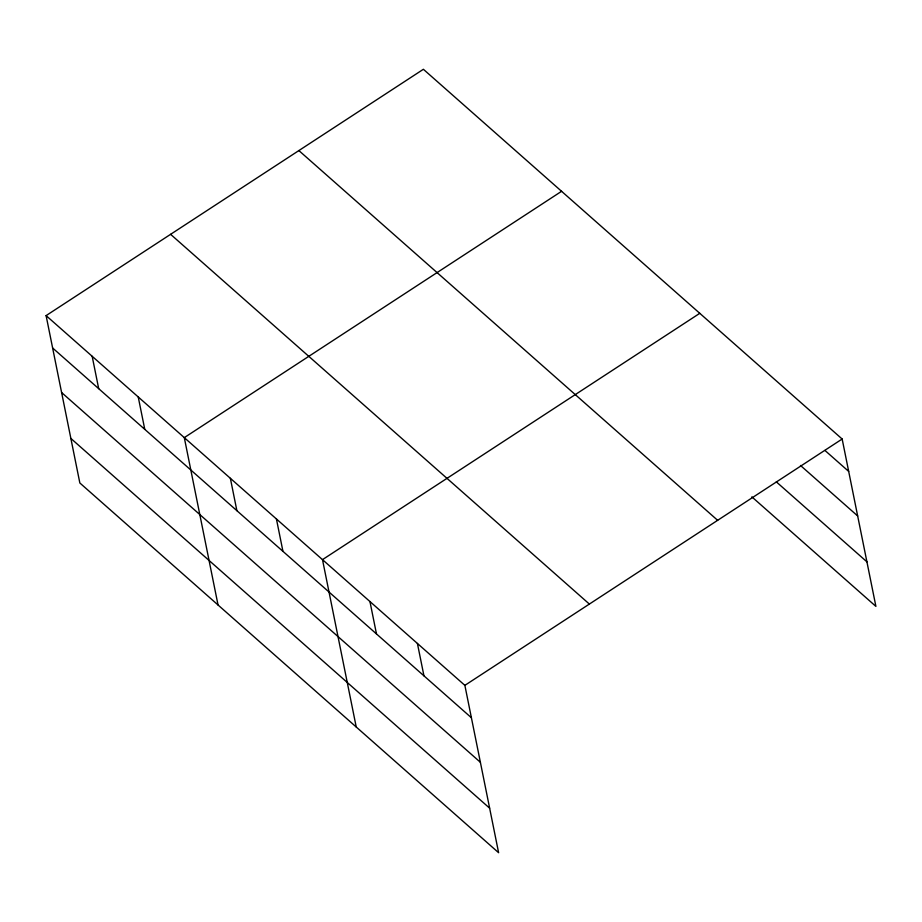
<?xml version="1.0" encoding="UTF-8"?>
<svg xmlns="http://www.w3.org/2000/svg" width="922" height="922" viewBox="0 0 922 922"><rect width="100%" height="100%" fill="white"/><g stroke="black" fill="none" stroke-linecap="round" stroke-linejoin="round"><path stroke-width="1.38" d="M46.1 315.612L464.872 685.357L498.618 852.712L79.845 482.978L46.1 315.612L423.382 69.288L842.155 439.022L875.9 606.388L751.856 496.866M561.579 191.303L184.296 437.627L218.041 604.993M699.775 313.319L322.493 559.642L356.238 727.009M464.872 685.357L842.155 439.022M824.96 450.455L848.689 471.407M800.492 465.472L857.667 515.951M776.312 481.849L866.922 561.844M298.878 150.574L717.65 520.319M170.605 234.326L589.377 604.071M52.635 347.997L471.407 717.742M61.613 392.542L480.385 762.287M70.867 438.434L489.64 808.179M417.412 643.452L423.947 675.838M369.953 601.547L376.476 633.933M276.427 518.971L282.95 551.356M230.362 478.299L236.885 510.684M138.231 396.956L144.766 429.341M92.165 356.284L98.7 388.669"/></g></svg>
